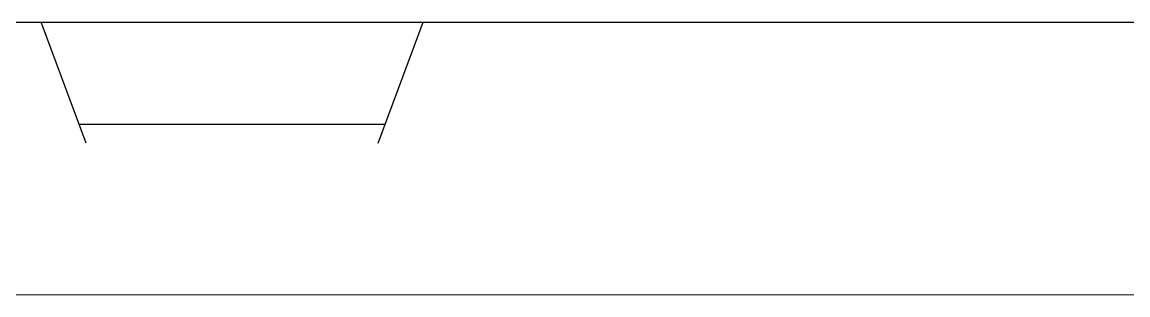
# Model space of a CAD drawing. Extents: x 152195838 to 160350639, y 364657247 to 370318102.
# Drawn here: x 157642526.7 to 157642744, y 364997971.9 to 364998025.4 of the extents above; entities that cross this region are included whole.
import ezdxf

# ---------------------------------------------------------------- set-up
doc = ezdxf.new("R2010")
doc.units = 0
doc.header["$MEASUREMENT"] = 0
doc.layers.get('0').update_dxf_attribs({"linetype": 'CONTINUOUS'})
doc.layers.add('4A.TEC 벽체 4', color=7, linetype='CONTINUOUS')
doc.layers.add('XR-PLAN$0$자동도어', color=4, linetype='CONTINUOUS')

# ---------------------------------------------------------------- blocks, each defined once
blk = doc.blocks.new('sa9w7er')
at = {"layer": 'XR-PLAN$0$자동도어', "linetype": 'Continuous'}
for p, q in [((1987720.06, 837653.57), (1987711.27, 837629.84)), ((1987720.06, 837653.57), (1987711.27, 837629.84)), ((1987777.47, 837653.57), (1987786.27, 837629.84)), ((1987777.47, 837653.57), (1987786.27, 837629.84)), ((1987778.86, 837649.84), (1987718.67, 837649.84)), ((1987778.86, 837649.84), (1987718.67, 837649.84)), ((1987824.65, 837629.84), (1986585.38, 837629.84)), ((1987824.65, 837629.84), (1986585.38, 837629.84)), ((1987786.27, 837629.84), (1987711.27, 837629.84)), ((1987786.27, 837629.84), (1987711.27, 837629.84))]:
    blk.add_line(p, q, dxfattribs=at)

msp = doc.modelspace()

# ---------------------------------------------------------------- linework, layer by layer
at = {"layer": '4A.TEC 벽체 4', "color": 251, "lineweight": 0, "ltscale": 15}
msp.add_lwpolyline([(157625672.0046, 364997971.8958), (157659347.0046, 364997971.8958)], dxfattribs=at)

# ---------------------------------------------------------------- block references
at = {"linetype": 'Continuous', "ltscale": 5, "rotation": 180}
msp.add_blockref('sa9w7er', (159630316.7782, 365835655.2297), dxfattribs=at)

doc.saveas('drawing.dxf')
